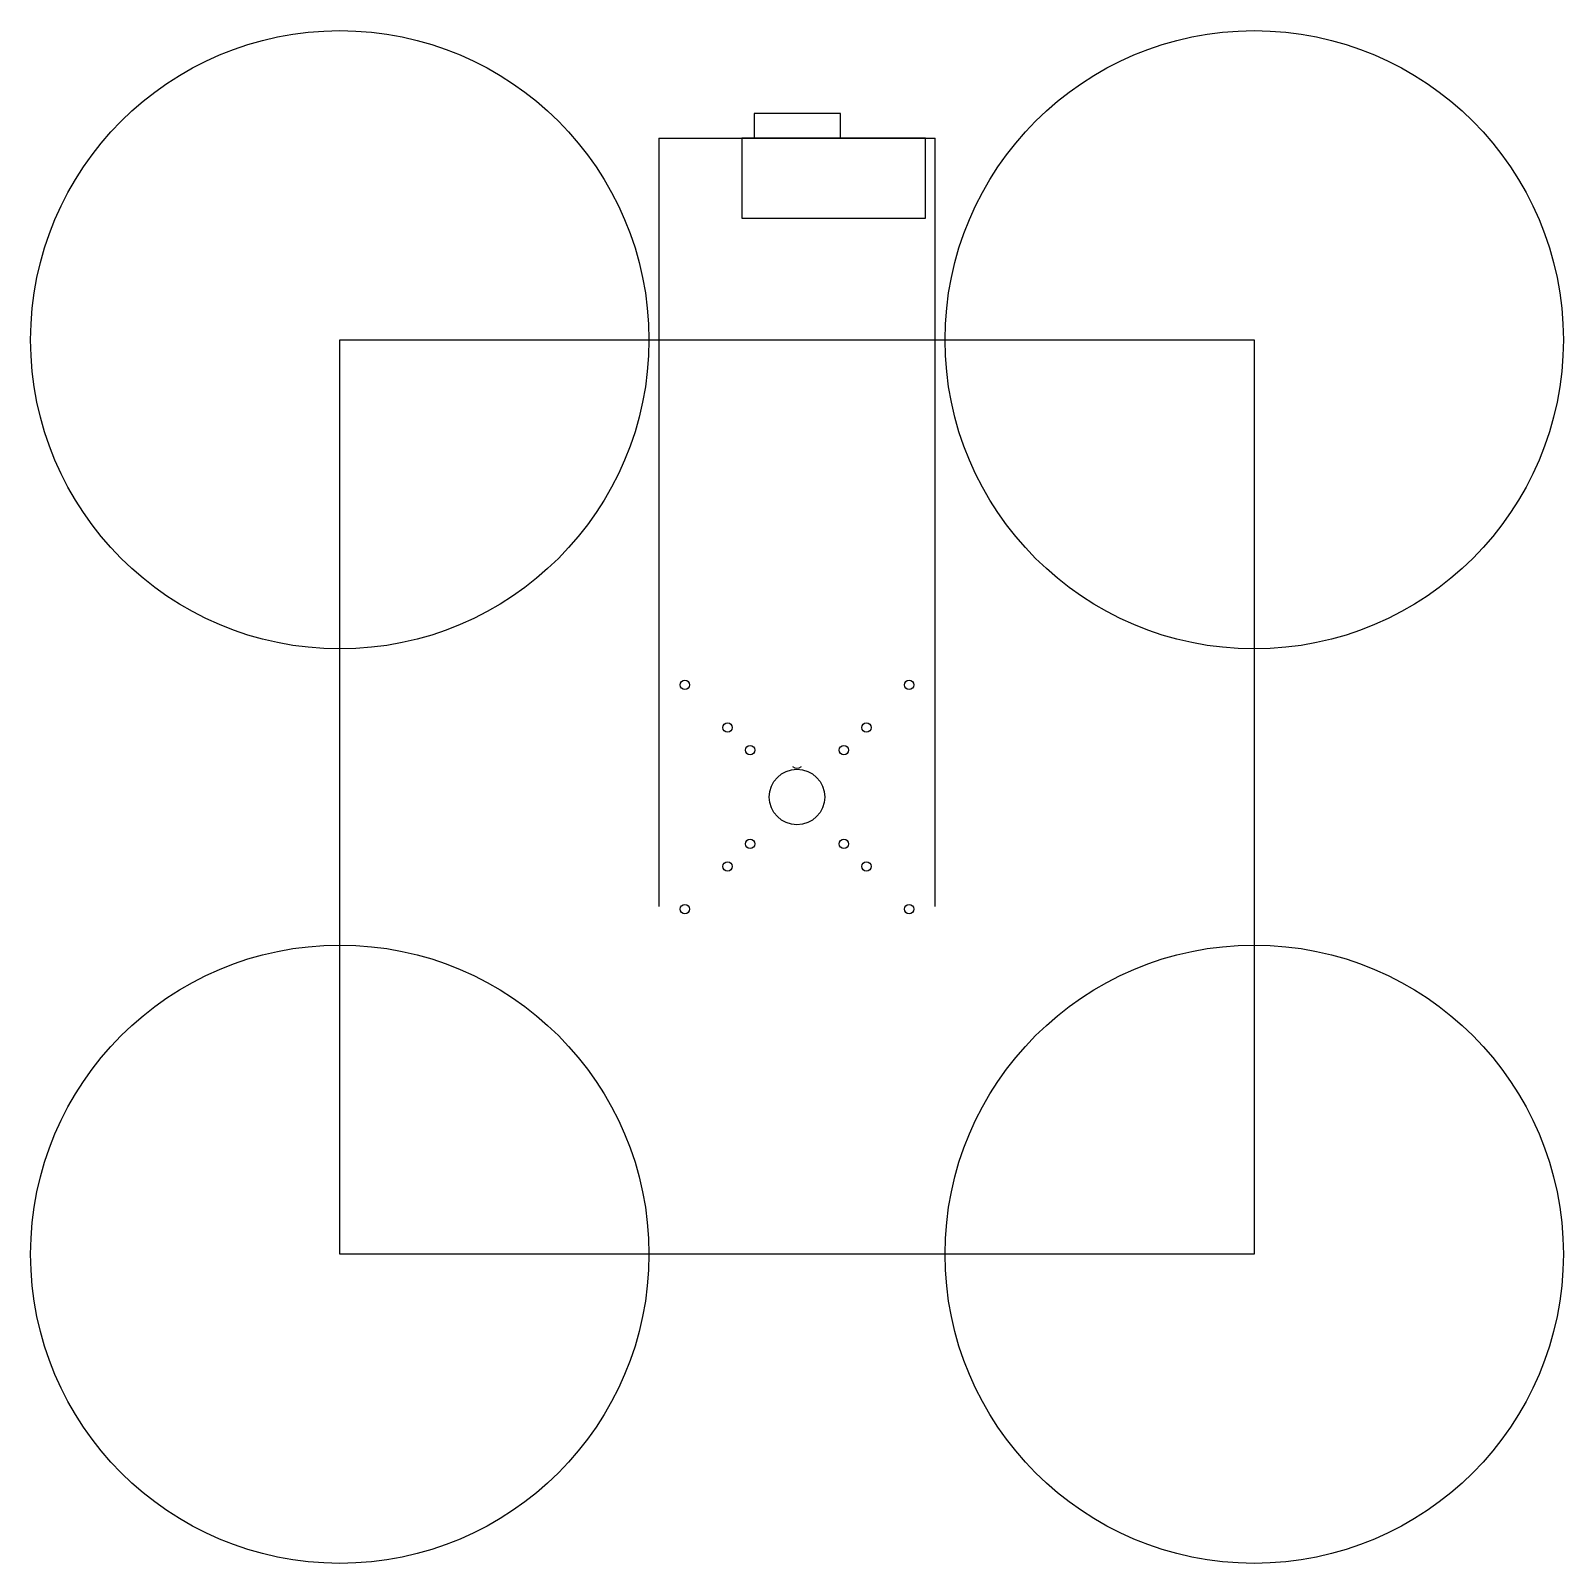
# Model space of a CAD drawing. Header units: inches. Extents: x -248 to 248, y -248 to 248.
import ezdxf

# ---------------------------------------------------------------- set-up
doc = ezdxf.new("R2010")
doc.units = ezdxf.units.IN
doc.header["$MEASUREMENT"] = 0
for name, color, linetype in [('centerplate', 7, 'Continuous'), ('gopro', 7, 'Continuous'), ('props', 7, 'Continuous')]:
    doc.layers.add(name, color=color, linetype=linetype)
doc.layers.get('0').freeze()

# ---------------------------------------------------------------- blocks, each defined once
blk = doc.blocks.new('gopro')
for points in [[(4, 26), (32, 26), (32, 34), (4, 34)], [(0, 0), (59.5, 0), (59.5, 26), (0, 26)]]:
    blk.add_lwpolyline(points, close=True)

msp = doc.modelspace()

# ---------------------------------------------------------------- linework, layer by layer
at = {"layer": 'centerplate'}
for p, q in [((-44.81, 213.5), (-44.81, -35.5)), ((-44.81, 213.5), (44.81, 213.5)), ((44.81, -35.5), (44.81, 213.5))]:
    msp.add_line(p, q, dxfattribs=at)
for centre, radius in [((-36.32, 36.32), 1.5), ((36.32, 36.32), 1.5), ((-22.5, 22.5), 1.5), ((22.5, 22.5), 1.5), ((-15.2, 15.2), 1.5), ((15.2, 15.2), 1.5), ((0, 0), 9), ((-15.2, -15.2), 1.5), ((15.2, -15.2), 1.5), ((-22.5, -22.5), 1.5), ((22.5, -22.5), 1.5), ((-36.32, -36.32), 1.5), ((36.32, -36.32), 1.5)]:
    msp.add_circle(centre, radius, dxfattribs=at)
msp.add_arc((0, 11.31), 2, 225, 315, dxfattribs=at)
at = {"layer": 'props'}
msp.add_lwpolyline([(-148.14, 148.14), (148.14, 148.14), (148.14, -148.14), (-148.14, -148.14)], close=True, dxfattribs=at)
for centre in [(-148.14, 148.14), (148.14, 148.14), (-148.14, -148.14), (148.14, -148.14)]:
    msp.add_circle(centre, 100.16, dxfattribs=at)

# ---------------------------------------------------------------- block references
at = {"layer": 'gopro'}
msp.add_blockref('gopro', (-17.89, 187.5), dxfattribs=at)

doc.saveas('drawing.dxf')
